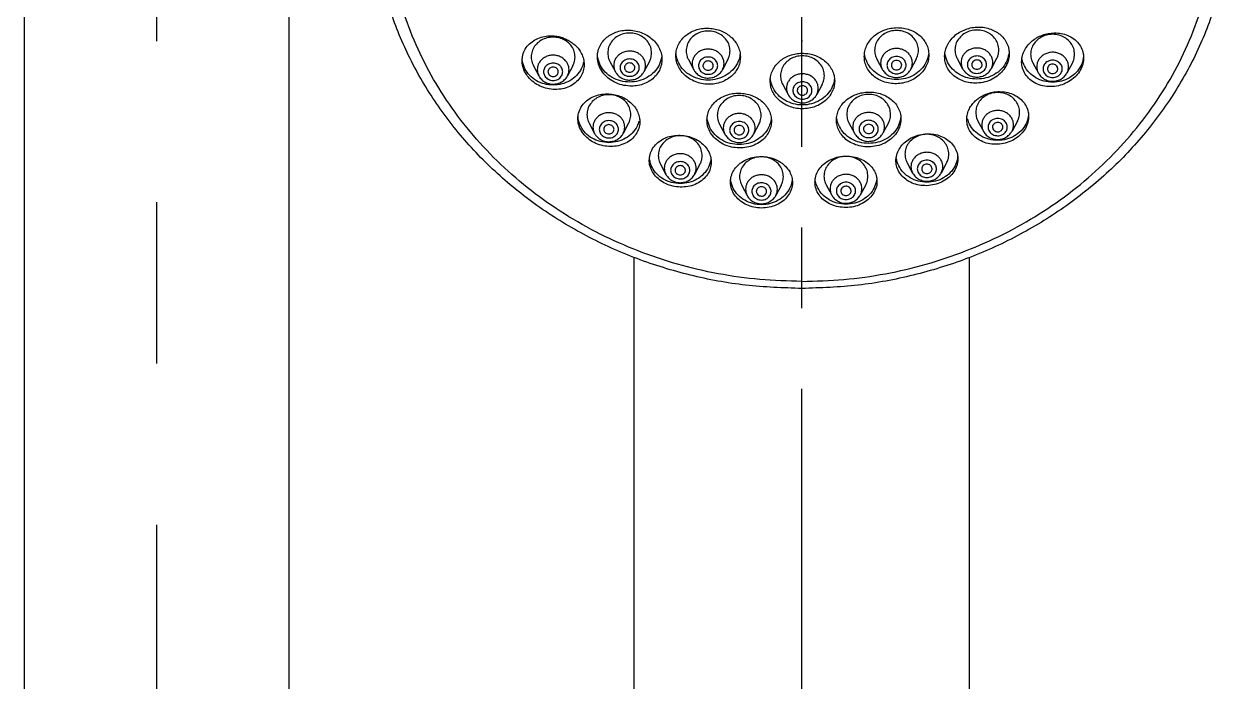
# Model space of a CAD drawing. Header units: millimetres. Extents: x 0 to 420, y 0 to 594.
# Drawn here: x 153.28 to 172, y 244.97 to 255.16 of the extents above; entities that cross this region are included whole.
import ezdxf

# ---------------------------------------------------------------- set-up
doc = ezdxf.new("R2010")
doc.units = ezdxf.units.MM
doc.header["$MEASUREMENT"] = 0
doc.linetypes.add('CENTER', pattern=[2, 1.25, -0.25, 0.25, -0.25])
for name, color, linetype in [('CL', 1, 'CENTER'), ('D', 2, 'Continuous'), ('DWG', 7, 'Continuous')]:
    doc.layers.add(name, color=color, linetype=linetype)

msp = doc.modelspace()

# ---------------------------------------------------------------- linework, layer by layer
at = {"layer": 'CL', "ltscale": 10}
msp.add_line((155.333, 347.403), (155.333, 102.2), dxfattribs=at)
at = {"layer": 'CL', "ltscale": 5}
msp.add_line((165.333, 213.263), (165.333, 267.181), dxfattribs=at)
at = {"layer": 'D'}
for p, q in [((161.173, 254.52), (161.257, 254.362)), ((161.785, 254.52), (161.701, 254.362)), ((162.359, 254.584), (162.443, 254.426)), ((162.585, 254.49), (162.585, 254.482)), ((162.744, 254.482), (162.745, 254.49)), ((162.971, 254.584), (162.886, 254.426)), ((163.575, 254.615), (163.659, 254.457)), ((163.8, 254.521), (163.801, 254.513)), ((163.96, 254.513), (163.96, 254.521)), ((164.186, 254.615), (164.102, 254.457)), ((166.494, 254.623), (166.578, 254.466)), ((166.72, 254.529), (166.72, 254.521)), ((166.879, 254.521), (166.88, 254.529)), ((167.106, 254.623), (167.021, 254.466)), ((167.74, 254.63), (167.824, 254.473)), ((167.965, 254.537), (167.966, 254.528)), ((168.125, 254.528), (168.125, 254.537)), ((168.351, 254.63), (168.267, 254.473)), ((168.913, 254.564), (168.997, 254.407)), ((169.524, 254.564), (169.44, 254.407)), ((161.399, 254.426), (161.4, 254.418)), ((161.558, 254.418), (161.559, 254.426)), ((169.138, 254.471), (169.139, 254.462)), ((169.298, 254.462), (169.298, 254.471)), ((165.036, 254.23), (165.12, 254.073)), ((165.262, 254.137), (165.262, 254.128)), ((165.421, 254.128), (165.422, 254.137)), ((165.647, 254.23), (165.563, 254.073)), ((162.037, 253.628), (162.121, 253.47)), ((162.649, 253.628), (162.564, 253.47)), ((164.057, 253.615), (164.141, 253.458)), ((164.668, 253.615), (164.584, 253.458)), ((166.063, 253.633), (166.147, 253.475)), ((166.674, 253.633), (166.59, 253.475)), ((168.061, 253.662), (168.146, 253.505)), ((168.287, 253.569), (168.288, 253.56)), ((168.447, 253.56), (168.447, 253.569)), ((168.673, 253.662), (168.589, 253.505)), ((162.263, 253.534), (162.263, 253.526)), ((162.422, 253.526), (162.423, 253.534)), ((164.283, 253.522), (164.283, 253.513)), ((164.442, 253.513), (164.443, 253.522)), ((166.288, 253.539), (166.289, 253.531)), ((166.448, 253.531), (166.448, 253.539)), ((163.143, 252.993), (163.227, 252.835)), ((163.754, 252.993), (163.67, 252.835)), ((166.965, 253.015), (167.049, 252.857)), ((167.576, 253.015), (167.492, 252.857)), ((163.369, 252.899), (163.369, 252.891)), ((163.528, 252.891), (163.529, 252.899)), ((167.19, 252.921), (167.191, 252.913)), ((167.35, 252.913), (167.35, 252.921)), ((164.401, 252.665), (164.486, 252.508)), ((165.013, 252.665), (164.929, 252.508)), ((165.711, 252.673), (165.795, 252.516)), ((166.322, 252.673), (166.238, 252.516)), ((164.627, 252.572), (164.628, 252.563)), ((164.787, 252.563), (164.787, 252.572)), ((165.936, 252.579), (165.937, 252.571)), ((166.096, 252.571), (166.096, 252.579))]:
    msp.add_line(p, q, dxfattribs=at)
for points in [[(162.165, 254.66), (162.171, 254.727), (162.201, 254.819), (162.249, 254.897), (162.312, 254.961), (162.387, 255.011), (162.473, 255.047), (162.567, 255.068), (162.665, 255.072)], [(162.665, 255.072), (162.767, 255.058), (162.865, 255.027), (162.955, 254.979), (163.032, 254.916), (163.094, 254.841), (163.138, 254.758), (163.161, 254.67), (163.165, 254.616)], [(163.38, 254.679), (163.391, 254.767), (163.422, 254.851), (163.472, 254.927), (163.538, 254.992), (163.618, 255.043), (163.707, 255.079), (163.802, 255.098), (163.897, 255.101), (163.991, 255.088), (164.081, 255.06), (164.165, 255.017), (164.235, 254.965), (164.294, 254.901), (164.341, 254.825), (164.371, 254.74), (164.38, 254.655)], [(164.22, 254.749), (164.207, 254.836), (164.166, 254.916), (164.103, 254.982), (164.022, 255.03), (163.929, 255.054), (163.832, 255.054), (163.739, 255.03), (163.658, 254.982), (163.594, 254.916), (163.554, 254.836), (163.54, 254.749)], [(166.3, 254.663), (166.309, 254.745), (166.336, 254.827), (166.381, 254.903), (166.439, 254.968), (166.51, 255.022), (166.595, 255.067), (166.687, 255.096), (166.783, 255.109), (166.881, 255.106), (166.978, 255.086), (167.068, 255.049), (167.147, 254.997), (167.211, 254.932), (167.26, 254.857), (167.29, 254.774), (167.3, 254.687)], [(167.14, 254.758), (167.126, 254.844), (167.086, 254.924), (167.023, 254.991), (166.941, 255.038), (166.848, 255.063), (166.751, 255.063), (166.659, 255.038), (166.577, 254.991), (166.514, 254.924), (166.474, 254.844), (166.46, 254.758)], [(167.545, 254.662), (167.549, 254.716), (167.573, 254.805), (167.616, 254.888), (167.678, 254.963), (167.756, 255.026), (167.846, 255.073), (167.943, 255.105), (168.045, 255.119)], [(168.385, 254.765), (168.372, 254.852), (168.332, 254.931), (168.268, 254.998), (168.187, 255.045), (168.094, 255.07), (167.997, 255.07), (167.904, 255.045), (167.823, 254.998), (167.759, 254.931), (167.719, 254.852), (167.705, 254.765)], [(168.045, 255.119), (168.143, 255.115), (168.237, 255.094), (168.324, 255.057), (168.399, 255.007), (168.462, 254.943), (168.51, 254.866), (168.539, 254.773), (168.545, 254.707)], [(160.999, 254.598), (161.004, 254.659), (161.036, 254.756), (161.094, 254.84), (161.174, 254.907), (161.269, 254.954), (161.373, 254.979), (161.479, 254.983)], [(161.678, 254.904), (161.62, 254.935), (161.527, 254.959), (161.431, 254.959), (161.338, 254.935), (161.256, 254.887), (161.193, 254.821), (161.153, 254.741), (161.139, 254.654)], [(161.479, 254.983), (161.549, 254.974), (161.618, 254.956), (161.683, 254.93), (161.744, 254.897), (161.8, 254.855), (161.852, 254.805), (161.898, 254.743), (161.935, 254.667), (161.956, 254.58), (161.959, 254.537)], [(161.819, 254.654), (161.805, 254.741), (161.765, 254.821), (161.702, 254.887), (161.678, 254.904)], [(163.005, 254.718), (162.991, 254.805), (162.951, 254.885), (162.887, 254.951), (162.806, 254.999), (162.713, 255.023), (162.616, 255.023), (162.524, 254.999), (162.442, 254.951), (162.379, 254.885), (162.339, 254.805), (162.325, 254.718)], [(165.342, 254.901), (165.337, 254.901), (165.333, 254.901)], [(168.738, 254.582), (168.745, 254.652), (168.776, 254.745), (168.825, 254.825), (168.885, 254.889), (168.956, 254.943), (169.038, 254.985), (169.127, 255.014), (169.218, 255.027)], [(169.019, 254.948), (168.996, 254.932), (168.932, 254.865), (168.892, 254.786), (168.878, 254.699)], [(169.558, 254.699), (169.545, 254.786), (169.504, 254.865), (169.441, 254.932), (169.36, 254.979), (169.267, 255.004), (169.17, 255.004), (169.077, 254.979), (169.019, 254.948)], [(169.218, 255.027), (169.324, 255.024), (169.428, 254.999), (169.523, 254.953), (169.603, 254.885), (169.661, 254.801), (169.693, 254.704), (169.698, 254.643)], [(161.725, 254.46), (161.72, 254.504), (161.704, 254.552), (161.673, 254.598), (161.628, 254.637), (161.573, 254.666), (161.512, 254.681), (161.449, 254.681), (161.387, 254.667), (161.332, 254.639), (161.287, 254.599), (161.255, 254.553), (161.238, 254.505), (161.233, 254.46)], [(162.325, 254.718), (162.339, 254.631), (162.359, 254.584)], [(162.911, 254.524), (162.906, 254.568), (162.889, 254.616), (162.858, 254.662), (162.814, 254.701), (162.759, 254.73), (162.698, 254.745), (162.634, 254.745), (162.573, 254.731), (162.518, 254.703), (162.473, 254.664), (162.441, 254.617), (162.424, 254.569), (162.418, 254.524)], [(162.971, 254.584), (162.991, 254.631), (163.005, 254.718)], [(164.38, 254.655), (164.37, 254.566), (164.339, 254.483), (164.289, 254.407), (164.221, 254.34), (164.135, 254.287), (164.038, 254.251), (163.933, 254.234), (163.829, 254.236), (163.73, 254.256), (163.636, 254.294), (163.551, 254.348), (163.48, 254.416), (163.426, 254.497), (163.392, 254.587), (163.38, 254.679)], [(163.39, 254.663), (163.383, 254.706)], [(163.54, 254.749), (163.554, 254.662), (163.575, 254.615)], [(164.127, 254.555), (164.122, 254.599), (164.105, 254.647), (164.074, 254.693), (164.03, 254.732), (163.975, 254.761), (163.913, 254.776), (163.85, 254.776), (163.789, 254.762), (163.733, 254.734), (163.688, 254.694), (163.657, 254.648), (163.639, 254.6), (163.634, 254.555)], [(164.186, 254.615), (164.207, 254.662), (164.22, 254.749)], [(164.378, 254.701), (164.371, 254.663)], [(164.842, 254.283), (164.851, 254.368), (164.881, 254.45), (164.929, 254.526), (164.991, 254.591), (165.065, 254.642), (165.148, 254.68), (165.24, 254.705), (165.333, 254.714)], [(165.333, 254.714), (165.428, 254.707), (165.523, 254.685), (165.609, 254.647), (165.686, 254.595), (165.751, 254.53), (165.8, 254.454), (165.831, 254.37), (165.842, 254.283)], [(167.3, 254.687), (167.289, 254.595), (167.255, 254.506), (167.2, 254.424), (167.129, 254.356), (167.044, 254.302), (166.949, 254.264), (166.85, 254.244), (166.747, 254.242), (166.642, 254.259), (166.544, 254.296), (166.459, 254.349), (166.391, 254.416), (166.341, 254.492), (166.31, 254.575), (166.3, 254.663)], [(166.309, 254.671), (166.303, 254.71)], [(166.46, 254.758), (166.474, 254.671), (166.494, 254.623)], [(167.046, 254.563), (167.041, 254.607), (167.024, 254.655), (166.994, 254.701), (166.949, 254.741), (166.894, 254.769), (166.833, 254.785), (166.77, 254.785), (166.708, 254.77), (166.653, 254.742), (166.608, 254.703), (166.576, 254.657), (166.559, 254.608), (166.554, 254.563)], [(167.106, 254.623), (167.126, 254.671), (167.14, 254.758)], [(167.298, 254.714), (167.291, 254.671)], [(168.045, 254.312), (167.905, 254.33), (167.775, 254.384), (167.668, 254.468), (167.591, 254.576), (167.551, 254.7)], [(167.705, 254.765), (167.719, 254.678), (167.74, 254.63)], [(168.292, 254.57), (168.287, 254.615), (168.27, 254.662), (168.239, 254.708), (168.195, 254.748), (168.14, 254.777), (168.078, 254.792), (168.015, 254.792), (167.954, 254.777), (167.898, 254.749), (167.853, 254.71), (167.822, 254.664), (167.804, 254.616), (167.799, 254.57)], [(168.545, 254.707), (168.544, 254.669), (168.518, 254.563), (168.462, 254.462), (168.382, 254.378), (168.282, 254.312), (168.167, 254.268), (168.045, 254.25)], [(168.54, 254.7), (168.5, 254.576), (168.423, 254.468), (168.316, 254.384), (168.186, 254.33), (168.045, 254.312)], [(168.351, 254.63), (168.372, 254.678), (168.385, 254.765)], [(168.545, 254.736), (168.54, 254.7)], [(168.878, 254.699), (168.892, 254.612), (168.913, 254.564)], [(169.465, 254.504), (169.46, 254.549), (169.443, 254.596), (169.412, 254.642), (169.368, 254.682), (169.313, 254.711), (169.251, 254.726), (169.188, 254.726), (169.127, 254.711), (169.071, 254.683), (169.026, 254.644), (168.995, 254.598), (168.977, 254.55), (168.972, 254.504)], [(169.524, 254.564), (169.545, 254.612), (169.558, 254.699)], [(161.479, 254.152), (161.362, 254.172), (161.252, 254.216), (161.156, 254.281), (161.079, 254.363), (161.027, 254.456), (161.001, 254.557), (160.999, 254.598)], [(161.479, 254.219), (161.344, 254.237), (161.22, 254.288), (161.116, 254.369), (161.042, 254.474), (161.004, 254.592), (161, 254.627)], [(161.139, 254.654), (161.153, 254.567), (161.173, 254.52)], [(161.627, 254.426), (161.624, 254.453), (161.614, 254.481), (161.596, 254.509), (161.569, 254.533), (161.536, 254.55), (161.499, 254.559), (161.461, 254.559), (161.424, 254.551), (161.39, 254.534), (161.363, 254.51), (161.344, 254.482), (161.334, 254.453), (161.331, 254.426)], [(161.559, 254.426), (161.553, 254.454), (161.536, 254.477), (161.51, 254.493), (161.479, 254.499), (161.448, 254.493), (161.422, 254.477), (161.405, 254.454), (161.399, 254.426)], [(161.946, 254.552), (161.916, 254.474), (161.842, 254.369), (161.739, 254.288), (161.614, 254.237), (161.479, 254.219)], [(161.959, 254.537), (161.956, 254.488), (161.93, 254.396), (161.878, 254.312), (161.802, 254.24), (161.706, 254.187), (161.596, 254.157), (161.479, 254.152)], [(161.785, 254.52), (161.805, 254.567), (161.819, 254.654)], [(161.954, 254.594), (161.954, 254.592), (161.946, 254.552)], [(162.665, 254.204), (162.544, 254.222), (162.428, 254.266), (162.328, 254.332), (162.248, 254.416), (162.192, 254.516), (162.167, 254.623), (162.165, 254.66)], [(162.665, 254.265), (162.524, 254.284), (162.394, 254.337), (162.287, 254.422), (162.21, 254.53), (162.17, 254.654)], [(162.418, 254.524), (162.423, 254.48), (162.44, 254.432), (162.443, 254.427)], [(162.813, 254.49), (162.81, 254.517), (162.8, 254.545), (162.781, 254.573), (162.755, 254.597), (162.722, 254.614), (162.685, 254.623), (162.646, 254.623), (162.609, 254.615), (162.576, 254.598), (162.549, 254.574), (162.53, 254.546), (162.52, 254.517), (162.516, 254.49)], [(162.516, 254.49), (162.519, 254.464), (162.53, 254.435), (162.548, 254.407), (162.575, 254.383), (162.608, 254.366), (162.645, 254.357), (162.683, 254.357), (162.72, 254.365), (162.754, 254.382), (162.781, 254.406), (162.8, 254.434), (162.81, 254.463), (162.813, 254.49)], [(162.745, 254.49), (162.739, 254.518), (162.721, 254.541), (162.695, 254.557), (162.665, 254.563), (162.634, 254.557), (162.608, 254.541), (162.591, 254.518), (162.585, 254.49)], [(163.16, 254.654), (163.12, 254.53), (163.043, 254.422), (162.935, 254.337), (162.806, 254.284), (162.665, 254.265)], [(163.165, 254.616), (163.163, 254.58), (163.143, 254.49), (163.102, 254.408), (163.04, 254.335), (162.963, 254.276), (162.871, 254.234), (162.77, 254.209), (162.665, 254.204)], [(162.886, 254.427), (162.889, 254.431), (162.906, 254.479), (162.911, 254.524)], [(164.36, 254.622), (164.301, 254.504), (164.208, 254.407), (164.088, 254.337), (163.952, 254.301), (163.809, 254.301), (163.673, 254.337), (163.553, 254.407), (163.46, 254.504), (163.401, 254.622), (163.39, 254.663)], [(163.634, 254.555), (163.639, 254.511), (163.656, 254.463), (163.659, 254.458)], [(164.029, 254.521), (164.026, 254.548), (164.016, 254.576), (163.997, 254.604), (163.97, 254.628), (163.937, 254.645), (163.9, 254.654), (163.862, 254.654), (163.825, 254.646), (163.792, 254.629), (163.765, 254.605), (163.746, 254.577), (163.735, 254.548), (163.732, 254.521)], [(163.732, 254.521), (163.735, 254.495), (163.745, 254.466), (163.764, 254.438), (163.79, 254.414), (163.824, 254.397), (163.861, 254.388), (163.899, 254.388), (163.936, 254.396), (163.969, 254.413), (163.996, 254.437), (164.015, 254.465), (164.026, 254.494), (164.029, 254.521)], [(163.96, 254.521), (163.954, 254.549), (163.937, 254.572), (163.911, 254.588), (163.88, 254.594), (163.85, 254.588), (163.824, 254.572), (163.807, 254.549), (163.8, 254.521)], [(163.801, 254.513), (163.807, 254.493), (163.824, 254.47), (163.85, 254.454), (163.88, 254.449), (163.911, 254.454), (163.937, 254.47), (163.954, 254.493), (163.96, 254.513)], [(164.102, 254.458), (164.104, 254.462), (164.122, 254.51), (164.127, 254.555)], [(164.371, 254.663), (164.36, 254.622)], [(165.682, 254.365), (165.668, 254.452), (165.628, 254.532), (165.564, 254.598), (165.483, 254.645), (165.39, 254.67), (165.293, 254.67), (165.2, 254.645), (165.119, 254.598), (165.055, 254.532), (165.015, 254.452), (165.002, 254.365)], [(166.32, 254.63), (166.309, 254.671)], [(167.291, 254.671), (167.28, 254.63), (167.221, 254.513), (167.127, 254.415), (167.008, 254.345), (166.871, 254.309), (166.729, 254.309), (166.592, 254.345), (166.472, 254.415), (166.379, 254.513), (166.32, 254.63)], [(166.554, 254.563), (166.558, 254.519), (166.575, 254.471), (166.578, 254.466)], [(166.948, 254.529), (166.945, 254.556), (166.935, 254.585), (166.917, 254.612), (166.89, 254.636), (166.857, 254.654), (166.82, 254.663), (166.782, 254.663), (166.744, 254.654), (166.711, 254.637), (166.684, 254.613), (166.665, 254.586), (166.655, 254.557), (166.652, 254.529)], [(166.652, 254.529), (166.654, 254.503), (166.665, 254.474), (166.683, 254.446), (166.71, 254.423), (166.743, 254.405), (166.78, 254.396), (166.818, 254.396), (166.855, 254.405), (166.889, 254.422), (166.916, 254.445), (166.935, 254.473), (166.945, 254.502), (166.948, 254.529)], [(166.88, 254.529), (166.874, 254.557), (166.856, 254.581), (166.83, 254.596), (166.8, 254.602), (166.769, 254.596), (166.743, 254.581), (166.726, 254.557), (166.72, 254.529)], [(166.72, 254.521), (166.726, 254.502), (166.743, 254.478), (166.769, 254.462), (166.8, 254.457), (166.83, 254.462), (166.856, 254.478), (166.874, 254.502), (166.879, 254.521)], [(167.022, 254.466), (167.024, 254.47), (167.041, 254.518), (167.046, 254.563)], [(168.045, 254.25), (167.94, 254.255), (167.839, 254.28), (167.748, 254.322), (167.67, 254.381), (167.609, 254.453), (167.567, 254.536), (167.547, 254.626), (167.545, 254.662)], [(167.799, 254.57), (167.804, 254.526), (167.821, 254.479), (167.824, 254.473)], [(168.194, 254.537), (168.191, 254.563), (168.181, 254.592), (168.162, 254.62), (168.135, 254.643), (168.102, 254.661), (168.065, 254.67), (168.027, 254.67), (167.99, 254.661), (167.957, 254.644), (167.93, 254.621), (167.911, 254.593), (167.9, 254.564), (167.897, 254.537)], [(167.897, 254.537), (167.9, 254.51), (167.91, 254.481), (167.929, 254.454), (167.956, 254.43), (167.989, 254.412), (168.026, 254.403), (168.064, 254.403), (168.101, 254.412), (168.134, 254.429), (168.161, 254.453), (168.18, 254.48), (168.191, 254.509), (168.194, 254.537)], [(168.125, 254.537), (168.119, 254.564), (168.102, 254.588), (168.076, 254.604), (168.045, 254.609), (168.015, 254.604), (167.989, 254.588), (167.972, 254.564), (167.965, 254.537)], [(167.966, 254.528), (167.972, 254.509), (167.989, 254.485), (168.015, 254.47), (168.045, 254.464), (168.076, 254.47), (168.102, 254.485), (168.119, 254.509), (168.125, 254.528)], [(168.267, 254.473), (168.269, 254.477), (168.287, 254.525), (168.292, 254.57)], [(169.218, 254.196), (169.097, 254.202), (168.983, 254.235), (168.885, 254.291), (168.81, 254.368), (168.761, 254.457), (168.739, 254.555), (168.738, 254.582)], [(168.752, 254.596), (168.743, 254.638)], [(169.218, 254.264), (169.083, 254.281), (168.959, 254.333), (168.856, 254.414), (168.782, 254.518), (168.752, 254.596)], [(168.972, 254.504), (168.977, 254.46), (168.994, 254.412), (168.997, 254.407)], [(169.367, 254.471), (169.364, 254.497), (169.354, 254.526), (169.335, 254.554), (169.308, 254.577), (169.275, 254.595), (169.238, 254.604), (169.2, 254.604), (169.163, 254.595), (169.13, 254.578), (169.103, 254.555), (169.084, 254.527), (169.073, 254.498), (169.07, 254.471)], [(169.298, 254.471), (169.292, 254.498), (169.275, 254.522), (169.249, 254.538), (169.218, 254.543), (169.188, 254.538), (169.162, 254.522), (169.145, 254.498), (169.138, 254.471)], [(169.697, 254.672), (169.694, 254.637), (169.655, 254.518), (169.581, 254.414), (169.478, 254.333), (169.354, 254.281), (169.218, 254.264)], [(169.698, 254.643), (169.696, 254.601), (169.67, 254.501), (169.618, 254.407), (169.541, 254.325), (169.446, 254.261), (169.336, 254.217), (169.218, 254.196)], [(169.44, 254.407), (169.442, 254.411), (169.46, 254.459), (169.465, 254.504)], [(161.233, 254.46), (161.238, 254.416), (161.255, 254.368), (161.257, 254.362)], [(161.257, 254.362), (161.27, 254.342), (161.316, 254.291), (161.377, 254.255), (161.446, 254.236), (161.517, 254.237), (161.585, 254.256), (161.644, 254.293), (161.689, 254.343), (161.701, 254.362)], [(161.331, 254.426), (161.334, 254.399), (161.344, 254.371), (161.362, 254.343), (161.389, 254.319), (161.422, 254.302), (161.459, 254.293), (161.497, 254.293), (161.534, 254.301), (161.568, 254.318), (161.595, 254.342), (161.614, 254.37), (161.624, 254.399), (161.627, 254.426)], [(161.4, 254.418), (161.405, 254.398), (161.422, 254.375), (161.448, 254.359), (161.479, 254.353), (161.51, 254.359), (161.536, 254.375), (161.553, 254.398), (161.558, 254.418)], [(161.701, 254.362), (161.703, 254.367), (161.72, 254.415), (161.725, 254.46)], [(162.443, 254.426), (162.456, 254.406), (162.502, 254.355), (162.562, 254.319), (162.631, 254.3), (162.703, 254.301), (162.771, 254.32), (162.83, 254.357), (162.875, 254.407), (162.886, 254.426)], [(162.585, 254.482), (162.591, 254.462), (162.608, 254.439), (162.634, 254.423), (162.665, 254.418), (162.695, 254.423), (162.721, 254.439), (162.739, 254.462), (162.744, 254.482)], [(163.659, 254.457), (163.671, 254.437), (163.718, 254.386), (163.778, 254.35), (163.847, 254.331), (163.919, 254.332), (163.986, 254.351), (164.045, 254.388), (164.091, 254.438), (164.102, 254.457)], [(165.839, 254.321), (165.821, 254.237), (165.762, 254.12), (165.669, 254.023), (165.549, 253.953), (165.413, 253.916), (165.27, 253.916), (165.134, 253.953), (165.014, 254.023), (164.921, 254.12), (164.862, 254.237), (164.844, 254.321)], [(165.002, 254.365), (165.015, 254.278), (165.036, 254.23)], [(165.588, 254.171), (165.583, 254.215), (165.566, 254.262), (165.535, 254.309), (165.491, 254.348), (165.436, 254.377), (165.375, 254.392), (165.311, 254.392), (165.25, 254.378), (165.194, 254.35), (165.149, 254.31), (165.118, 254.264), (165.1, 254.216), (165.095, 254.171)], [(165.333, 254.39), (165.337, 254.39), (165.342, 254.39)], [(165.647, 254.23), (165.668, 254.278), (165.682, 254.365)], [(166.578, 254.466), (166.591, 254.445), (166.637, 254.395), (166.697, 254.358), (166.766, 254.339), (166.838, 254.34), (166.906, 254.36), (166.965, 254.396), (167.01, 254.447), (167.021, 254.466)], [(167.824, 254.473), (167.836, 254.453), (167.883, 254.402), (167.943, 254.365), (168.012, 254.346), (168.084, 254.347), (168.152, 254.367), (168.21, 254.403), (168.256, 254.454), (168.267, 254.473)], [(168.997, 254.407), (169.009, 254.387), (169.056, 254.336), (169.116, 254.299), (169.185, 254.28), (169.256, 254.281), (169.324, 254.301), (169.383, 254.337), (169.428, 254.388), (169.44, 254.407)], [(169.07, 254.471), (169.073, 254.444), (169.083, 254.415), (169.102, 254.388), (169.128, 254.364), (169.162, 254.346), (169.199, 254.337), (169.237, 254.337), (169.274, 254.346), (169.307, 254.363), (169.334, 254.387), (169.353, 254.414), (169.364, 254.443), (169.367, 254.471)], [(169.139, 254.462), (169.145, 254.443), (169.162, 254.419), (169.188, 254.404), (169.218, 254.398), (169.249, 254.404), (169.275, 254.419), (169.292, 254.443), (169.298, 254.462)], [(165.333, 253.852), (165.227, 253.863), (165.131, 253.892), (165.049, 253.933), (164.979, 253.986), (164.921, 254.049), (164.877, 254.122), (164.85, 254.202), (164.842, 254.283)], [(165.095, 254.171), (165.1, 254.126), (165.117, 254.079), (165.12, 254.073)], [(165.49, 254.137), (165.487, 254.163), (165.477, 254.192), (165.458, 254.22), (165.432, 254.244), (165.398, 254.261), (165.361, 254.27), (165.323, 254.27), (165.286, 254.261), (165.253, 254.244), (165.226, 254.221), (165.207, 254.193), (165.196, 254.164), (165.193, 254.137)], [(165.193, 254.137), (165.196, 254.11), (165.206, 254.082), (165.225, 254.054), (165.252, 254.03), (165.285, 254.013), (165.322, 254.004), (165.36, 254.003), (165.397, 254.012), (165.43, 254.029), (165.457, 254.053), (165.476, 254.081), (165.487, 254.11), (165.49, 254.137)], [(165.422, 254.137), (165.415, 254.165), (165.398, 254.188), (165.372, 254.204), (165.342, 254.209), (165.311, 254.204), (165.285, 254.188), (165.268, 254.165), (165.262, 254.137)], [(165.262, 254.128), (165.268, 254.109), (165.285, 254.086), (165.311, 254.07), (165.342, 254.064), (165.372, 254.07), (165.398, 254.086), (165.415, 254.109), (165.421, 254.128)], [(165.842, 254.283), (165.832, 254.2), (165.804, 254.12), (165.759, 254.045), (165.698, 253.981), (165.626, 253.928), (165.54, 253.887), (165.442, 253.861), (165.333, 253.852)], [(165.563, 254.073), (165.565, 254.077), (165.583, 254.125), (165.588, 254.171)], [(167.887, 253.687), (167.893, 253.749), (167.919, 253.834), (167.96, 253.905), (168.008, 253.962), (168.06, 254.008), (168.115, 254.045), (168.174, 254.074), (168.236, 254.096), (168.301, 254.111), (168.367, 254.118)], [(168.367, 254.118), (168.474, 254.113), (168.577, 254.088), (168.67, 254.042), (168.749, 253.976), (168.808, 253.894), (168.841, 253.798), (168.847, 253.734)], [(161.863, 253.699), (161.869, 253.762), (161.902, 253.858), (161.961, 253.941), (162.04, 254.007), (162.133, 254.052), (162.236, 254.078), (162.343, 254.083)], [(162.326, 254.07), (162.294, 254.067), (162.201, 254.043), (162.12, 253.995), (162.057, 253.929), (162.016, 253.849), (162.003, 253.762)], [(162.359, 254.07), (162.326, 254.07)], [(162.343, 254.083), (162.438, 254.07), (162.532, 254.041), (162.619, 253.995), (162.694, 253.936), (162.753, 253.867), (162.794, 253.791), (162.818, 253.709), (162.823, 253.653)], [(162.54, 254.013), (162.484, 254.043), (162.391, 254.067), (162.359, 254.07)], [(162.683, 253.762), (162.669, 253.849), (162.629, 253.929), (162.565, 253.995), (162.54, 254.013)], [(163.863, 253.678), (163.866, 253.725), (163.889, 253.813), (163.933, 253.894), (163.996, 253.965), (164.074, 254.021), (164.163, 254.063), (164.26, 254.087), (164.363, 254.095)], [(164.703, 253.75), (164.689, 253.837), (164.649, 253.917), (164.585, 253.983), (164.504, 254.03), (164.411, 254.055), (164.314, 254.055), (164.221, 254.03), (164.14, 253.983), (164.077, 253.917), (164.036, 253.837), (164.023, 253.75)], [(164.363, 254.095), (164.462, 254.085), (164.558, 254.058), (164.646, 254.015), (164.721, 253.96), (164.782, 253.894), (164.827, 253.821), (164.854, 253.741), (164.863, 253.662)], [(165.12, 254.073), (165.132, 254.053), (165.179, 254.002), (165.239, 253.965), (165.308, 253.947), (165.38, 253.947), (165.448, 253.967), (165.506, 254.004), (165.552, 254.054), (165.563, 254.073)], [(165.868, 253.678), (165.878, 253.76), (165.906, 253.84), (165.951, 253.914), (166.013, 253.98), (166.089, 254.035), (166.176, 254.076), (166.27, 254.102), (166.368, 254.112)], [(166.708, 253.767), (166.695, 253.854), (166.654, 253.934), (166.591, 254), (166.51, 254.048), (166.417, 254.072), (166.32, 254.072), (166.227, 254.048), (166.146, 254), (166.082, 253.934), (166.042, 253.854), (166.028, 253.767)], [(166.368, 254.112), (166.471, 254.105), (166.568, 254.08), (166.656, 254.039), (166.734, 253.983), (166.797, 253.913), (166.842, 253.832), (166.865, 253.744), (166.868, 253.695)], [(168.17, 254.048), (168.145, 254.03), (168.081, 253.964), (168.041, 253.884), (168.027, 253.797)], [(168.351, 254.105), (168.319, 254.102), (168.226, 254.077), (168.17, 254.048)], [(168.384, 254.105), (168.351, 254.105)], [(168.707, 253.797), (168.694, 253.884), (168.653, 253.964), (168.59, 254.03), (168.509, 254.077), (168.416, 254.102), (168.384, 254.105)], [(162.003, 253.762), (162.016, 253.676), (162.037, 253.628)], [(162.589, 253.568), (162.584, 253.612), (162.567, 253.66), (162.536, 253.706), (162.492, 253.746), (162.437, 253.774), (162.376, 253.789), (162.312, 253.79), (162.251, 253.775), (162.195, 253.747), (162.151, 253.708), (162.119, 253.661), (162.102, 253.613), (162.096, 253.568)], [(162.649, 253.628), (162.669, 253.676), (162.683, 253.762)], [(164.023, 253.75), (164.036, 253.663), (164.057, 253.615)], [(164.609, 253.556), (164.604, 253.6), (164.587, 253.647), (164.556, 253.694), (164.512, 253.733), (164.457, 253.762), (164.396, 253.777), (164.332, 253.777), (164.271, 253.763), (164.215, 253.735), (164.17, 253.695), (164.139, 253.649), (164.121, 253.601), (164.116, 253.556)], [(164.668, 253.615), (164.689, 253.663), (164.703, 253.75)], [(166.028, 253.767), (166.042, 253.681), (166.063, 253.633)], [(166.615, 253.573), (166.61, 253.617), (166.593, 253.665), (166.562, 253.711), (166.518, 253.75), (166.463, 253.779), (166.401, 253.794), (166.338, 253.794), (166.276, 253.78), (166.221, 253.752), (166.176, 253.713), (166.145, 253.666), (166.127, 253.618), (166.122, 253.573)], [(166.674, 253.633), (166.695, 253.681), (166.708, 253.767)], [(168.027, 253.797), (168.041, 253.71), (168.062, 253.662)], [(168.614, 253.603), (168.609, 253.647), (168.592, 253.694), (168.561, 253.741), (168.517, 253.78), (168.462, 253.809), (168.4, 253.824), (168.337, 253.824), (168.275, 253.81), (168.22, 253.782), (168.175, 253.742), (168.144, 253.696), (168.126, 253.648), (168.121, 253.603)], [(168.846, 253.767), (168.842, 253.735), (168.804, 253.616), (168.73, 253.512), (168.627, 253.431), (168.503, 253.38), (168.367, 253.362)], [(168.673, 253.662), (168.694, 253.71), (168.707, 253.797)], [(162.343, 253.268), (162.225, 253.286), (162.115, 253.328), (162.02, 253.39), (161.943, 253.47), (161.89, 253.562), (161.865, 253.661), (161.863, 253.699)], [(162.343, 253.327), (162.207, 253.345), (162.083, 253.396), (161.98, 253.477), (161.906, 253.582), (161.868, 253.7), (161.864, 253.732)], [(162.096, 253.568), (162.101, 253.524), (162.118, 253.476), (162.121, 253.471)], [(162.491, 253.534), (162.488, 253.561), (162.478, 253.589), (162.459, 253.617), (162.433, 253.641), (162.4, 253.658), (162.363, 253.667), (162.324, 253.668), (162.287, 253.659), (162.254, 253.642), (162.227, 253.618), (162.208, 253.59), (162.197, 253.561), (162.194, 253.534)], [(162.423, 253.534), (162.417, 253.562), (162.399, 253.585), (162.373, 253.601), (162.343, 253.607), (162.312, 253.601), (162.286, 253.585), (162.269, 253.562), (162.263, 253.534)], [(162.809, 253.66), (162.779, 253.582), (162.705, 253.477), (162.602, 253.396), (162.478, 253.345), (162.343, 253.327)], [(162.823, 253.653), (162.821, 253.62), (162.799, 253.525), (162.748, 253.437), (162.671, 253.362), (162.573, 253.307), (162.461, 253.275), (162.343, 253.268)], [(162.564, 253.471), (162.566, 253.475), (162.584, 253.523), (162.589, 253.568)], [(164.363, 253.245), (164.242, 253.259), (164.115, 253.304), (164.01, 253.374), (163.933, 253.459), (163.886, 253.548), (163.865, 253.637), (163.863, 253.678)], [(164.363, 253.297), (164.222, 253.315), (164.092, 253.369), (163.985, 253.453), (163.908, 253.562), (163.868, 253.686)], [(164.116, 253.556), (164.121, 253.511), (164.138, 253.464), (164.141, 253.458)], [(164.511, 253.522), (164.508, 253.548), (164.498, 253.577), (164.479, 253.605), (164.453, 253.629), (164.419, 253.646), (164.382, 253.655), (164.344, 253.655), (164.307, 253.646), (164.274, 253.63), (164.247, 253.606), (164.228, 253.578), (164.217, 253.549), (164.214, 253.522)], [(164.443, 253.522), (164.436, 253.55), (164.419, 253.573), (164.393, 253.589), (164.363, 253.594), (164.332, 253.589), (164.306, 253.573), (164.289, 253.55), (164.283, 253.522)], [(164.863, 253.662), (164.863, 253.659), (164.852, 253.576), (164.822, 253.494), (164.769, 253.416), (164.694, 253.346), (164.596, 253.29), (164.481, 253.255), (164.363, 253.245)], [(164.848, 253.643), (164.817, 253.562), (164.74, 253.453), (164.633, 253.369), (164.503, 253.315), (164.363, 253.297)], [(164.584, 253.458), (164.586, 253.462), (164.604, 253.51), (164.609, 253.556)], [(164.857, 253.686), (164.848, 253.643)], [(164.86, 253.706), (164.857, 253.686)], [(166.368, 253.262), (166.251, 253.272), (166.136, 253.307), (166.037, 253.363), (165.962, 253.433), (165.909, 253.511), (165.878, 253.594), (165.868, 253.677), (165.868, 253.678)], [(165.882, 253.661), (165.873, 253.703)], [(166.368, 253.314), (166.228, 253.333), (166.098, 253.386), (165.991, 253.471), (165.914, 253.579), (165.882, 253.661)], [(166.122, 253.573), (166.127, 253.529), (166.144, 253.481), (166.147, 253.476)], [(166.517, 253.539), (166.514, 253.566), (166.504, 253.594), (166.485, 253.622), (166.458, 253.646), (166.425, 253.663), (166.388, 253.672), (166.35, 253.673), (166.313, 253.664), (166.28, 253.647), (166.253, 253.623), (166.234, 253.595), (166.223, 253.566), (166.22, 253.539)], [(166.448, 253.539), (166.442, 253.567), (166.425, 253.59), (166.399, 253.606), (166.368, 253.612), (166.338, 253.606), (166.312, 253.59), (166.294, 253.567), (166.288, 253.539)], [(166.863, 253.703), (166.823, 253.579), (166.746, 253.471), (166.639, 253.386), (166.509, 253.333), (166.368, 253.314)], [(166.868, 253.695), (166.866, 253.656), (166.845, 253.567), (166.799, 253.478), (166.722, 253.393), (166.617, 253.322), (166.491, 253.277), (166.368, 253.262)], [(166.59, 253.476), (166.592, 253.48), (166.61, 253.528), (166.615, 253.573)], [(166.867, 253.731), (166.863, 253.703)], [(168.367, 253.303), (168.248, 253.309), (168.136, 253.342), (168.038, 253.397), (167.961, 253.473), (167.911, 253.562), (167.889, 253.657), (167.887, 253.687)], [(168.367, 253.362), (168.232, 253.38), (168.108, 253.431), (168.005, 253.512), (167.931, 253.616), (167.901, 253.695)], [(168.121, 253.603), (168.126, 253.558), (168.143, 253.511), (168.146, 253.505)], [(168.516, 253.569), (168.513, 253.595), (168.503, 253.624), (168.484, 253.652), (168.457, 253.676), (168.424, 253.693), (168.387, 253.702), (168.349, 253.702), (168.312, 253.694), (168.279, 253.677), (168.252, 253.653), (168.233, 253.625), (168.222, 253.596), (168.219, 253.569)], [(168.219, 253.569), (168.222, 253.542), (168.232, 253.514), (168.251, 253.486), (168.277, 253.462), (168.31, 253.445), (168.347, 253.436), (168.386, 253.435), (168.423, 253.444), (168.456, 253.461), (168.483, 253.485), (168.502, 253.513), (168.513, 253.542), (168.516, 253.569)], [(168.447, 253.569), (168.441, 253.597), (168.424, 253.62), (168.398, 253.636), (168.367, 253.641), (168.337, 253.636), (168.311, 253.62), (168.293, 253.597), (168.287, 253.569)], [(168.288, 253.56), (168.293, 253.541), (168.311, 253.518), (168.337, 253.502), (168.367, 253.496), (168.398, 253.502), (168.424, 253.518), (168.441, 253.541), (168.447, 253.56)], [(168.847, 253.734), (168.845, 253.697), (168.82, 253.597), (168.768, 253.505), (168.691, 253.425), (168.595, 253.363), (168.485, 253.321), (168.367, 253.303)], [(168.589, 253.505), (168.591, 253.509), (168.609, 253.557), (168.614, 253.603)], [(162.121, 253.471), (162.133, 253.45), (162.18, 253.399), (162.24, 253.363), (162.309, 253.344), (162.381, 253.345), (162.449, 253.364), (162.508, 253.401), (162.553, 253.451), (162.564, 253.471)], [(162.194, 253.534), (162.197, 253.508), (162.207, 253.479), (162.226, 253.451), (162.253, 253.427), (162.286, 253.41), (162.323, 253.401), (162.361, 253.401), (162.398, 253.409), (162.431, 253.426), (162.458, 253.45), (162.478, 253.478), (162.488, 253.507), (162.491, 253.534)], [(162.263, 253.526), (162.269, 253.506), (162.286, 253.483), (162.312, 253.467), (162.343, 253.462), (162.373, 253.467), (162.399, 253.483), (162.417, 253.506), (162.422, 253.526)], [(162.969, 253.055), (162.975, 253.119), (163.008, 253.213), (163.065, 253.294), (163.141, 253.358), (163.232, 253.406), (163.336, 253.435), (163.449, 253.442)], [(163.432, 253.435), (163.4, 253.432), (163.307, 253.407), (163.226, 253.36), (163.163, 253.294), (163.122, 253.214), (163.109, 253.127)], [(163.465, 253.435), (163.432, 253.435)], [(163.449, 253.442), (163.56, 253.428), (163.665, 253.393), (163.759, 253.338), (163.836, 253.266), (163.89, 253.184), (163.922, 253.092), (163.929, 253.026)], [(163.789, 253.127), (163.775, 253.214), (163.735, 253.294), (163.671, 253.36), (163.59, 253.407), (163.497, 253.432), (163.465, 253.435)], [(164.141, 253.458), (164.153, 253.438), (164.2, 253.387), (164.26, 253.35), (164.329, 253.332), (164.401, 253.332), (164.469, 253.352), (164.527, 253.389), (164.573, 253.439), (164.584, 253.458)], [(164.214, 253.522), (164.217, 253.495), (164.227, 253.467), (164.246, 253.439), (164.273, 253.415), (164.306, 253.398), (164.343, 253.389), (164.381, 253.388), (164.418, 253.397), (164.451, 253.414), (164.478, 253.438), (164.497, 253.466), (164.508, 253.495), (164.511, 253.522)], [(164.283, 253.513), (164.289, 253.494), (164.306, 253.471), (164.332, 253.455), (164.363, 253.449), (164.393, 253.455), (164.419, 253.471), (164.436, 253.494), (164.442, 253.513)], [(166.147, 253.475), (166.159, 253.455), (166.206, 253.404), (166.266, 253.368), (166.335, 253.349), (166.406, 253.35), (166.474, 253.369), (166.533, 253.406), (166.578, 253.456), (166.59, 253.475)], [(166.22, 253.539), (166.223, 253.513), (166.233, 253.484), (166.252, 253.456), (166.278, 253.432), (166.312, 253.415), (166.349, 253.406), (166.387, 253.406), (166.424, 253.414), (166.457, 253.431), (166.484, 253.455), (166.503, 253.483), (166.514, 253.512), (166.517, 253.539)], [(166.289, 253.531), (166.294, 253.511), (166.312, 253.488), (166.338, 253.472), (166.368, 253.467), (166.399, 253.472), (166.425, 253.488), (166.442, 253.511), (166.448, 253.531)], [(166.79, 253.047), (166.797, 253.114), (166.829, 253.205), (166.883, 253.288), (166.958, 253.358), (167.051, 253.413), (167.158, 253.45), (167.27, 253.464)], [(167.254, 253.457), (167.222, 253.454), (167.129, 253.429), (167.048, 253.382), (166.984, 253.316), (166.944, 253.236), (166.93, 253.149)], [(167.287, 253.457), (167.254, 253.457)], [(167.27, 253.464), (167.38, 253.457), (167.483, 253.43), (167.575, 253.383), (167.653, 253.317), (167.71, 253.237), (167.744, 253.144), (167.75, 253.078)], [(167.61, 253.149), (167.597, 253.236), (167.556, 253.316), (167.493, 253.382), (167.412, 253.429), (167.319, 253.454), (167.287, 253.457)], [(168.146, 253.505), (168.158, 253.485), (168.204, 253.434), (168.265, 253.397), (168.334, 253.379), (168.405, 253.379), (168.473, 253.399), (168.532, 253.436), (168.577, 253.486), (168.589, 253.505)], [(167.517, 252.955), (167.512, 252.999), (167.495, 253.047), (167.464, 253.093), (167.42, 253.132), (167.365, 253.161), (167.303, 253.176), (167.24, 253.176), (167.178, 253.162), (167.123, 253.134), (167.078, 253.094), (167.047, 253.048), (167.029, 253), (167.024, 252.955)], [(163.449, 252.639), (163.332, 252.654), (163.222, 252.693), (163.126, 252.753), (163.049, 252.831), (162.996, 252.921), (162.97, 253.02), (162.969, 253.055)], [(163.449, 252.692), (163.313, 252.71), (163.189, 252.761), (163.086, 252.842), (163.012, 252.946), (162.974, 253.065)], [(163.109, 253.127), (163.122, 253.04), (163.143, 252.993)], [(163.695, 252.933), (163.69, 252.977), (163.673, 253.025), (163.642, 253.071), (163.598, 253.11), (163.543, 253.139), (163.482, 253.154), (163.418, 253.154), (163.357, 253.14), (163.301, 253.112), (163.256, 253.072), (163.225, 253.026), (163.207, 252.978), (163.202, 252.933)], [(163.597, 252.899), (163.594, 252.926), (163.584, 252.954), (163.565, 252.982), (163.539, 253.006), (163.505, 253.023), (163.468, 253.032), (163.43, 253.032), (163.393, 253.024), (163.36, 253.007), (163.333, 252.983), (163.314, 252.955), (163.303, 252.926), (163.3, 252.899)], [(163.924, 253.065), (163.885, 252.946), (163.811, 252.842), (163.708, 252.761), (163.584, 252.71), (163.449, 252.692)], [(163.929, 253.026), (163.927, 252.997), (163.905, 252.901), (163.854, 252.812), (163.777, 252.737), (163.679, 252.681), (163.567, 252.647), (163.449, 252.639)], [(163.754, 252.993), (163.775, 253.04), (163.789, 253.127)], [(164.227, 252.719), (164.234, 252.783), (164.266, 252.875), (164.322, 252.955), (164.398, 253.022), (164.491, 253.072), (164.595, 253.102), (164.707, 253.112)], [(164.691, 253.108), (164.659, 253.105), (164.566, 253.08), (164.485, 253.033), (164.421, 252.967), (164.381, 252.887), (164.367, 252.8)], [(164.723, 253.108), (164.691, 253.108)], [(164.707, 253.112), (164.774, 253.108), (164.839, 253.096), (164.902, 253.076), (164.96, 253.05), (165.014, 253.017), (165.065, 252.975), (165.113, 252.922), (165.154, 252.855), (165.181, 252.773), (165.187, 252.709)], [(165.047, 252.8), (165.033, 252.887), (164.993, 252.967), (164.93, 253.033), (164.848, 253.08), (164.756, 253.105), (164.723, 253.108)], [(165.536, 252.716), (165.543, 252.783), (165.576, 252.874), (165.631, 252.954), (165.704, 253.02), (165.796, 253.073), (165.901, 253.107), (166.016, 253.12)], [(166, 253.115), (165.968, 253.113), (165.875, 253.088), (165.794, 253.041), (165.73, 252.974), (165.69, 252.894), (165.676, 252.808)], [(166.033, 253.115), (166, 253.115)], [(166.016, 253.12), (166.13, 253.11), (166.234, 253.079), (166.325, 253.03), (166.401, 252.964), (166.457, 252.885), (166.49, 252.793), (166.496, 252.727)], [(166.356, 252.808), (166.343, 252.894), (166.303, 252.974), (166.239, 253.041), (166.158, 253.088), (166.065, 253.113), (166.033, 253.115)], [(167.27, 252.66), (167.152, 252.669), (167.04, 252.702), (166.942, 252.759), (166.865, 252.834), (166.814, 252.922), (166.792, 253.018), (166.79, 253.047)], [(167.27, 252.714), (167.135, 252.732), (167.011, 252.783), (166.908, 252.864), (166.834, 252.968), (166.795, 253.087)], [(166.93, 253.149), (166.944, 253.062), (166.965, 253.015)], [(167.419, 252.921), (167.416, 252.947), (167.406, 252.976), (167.387, 253.004), (167.36, 253.028), (167.327, 253.045), (167.29, 253.054), (167.252, 253.054), (167.215, 253.046), (167.182, 253.029), (167.155, 253.005), (167.136, 252.977), (167.125, 252.948), (167.122, 252.921)], [(167.35, 252.921), (167.344, 252.949), (167.327, 252.972), (167.301, 252.988), (167.27, 252.993), (167.24, 252.988), (167.214, 252.972), (167.196, 252.949), (167.19, 252.921)], [(167.745, 253.087), (167.707, 252.968), (167.633, 252.864), (167.53, 252.783), (167.406, 252.732), (167.27, 252.714)], [(167.75, 253.078), (167.749, 253.044), (167.724, 252.946), (167.672, 252.855), (167.595, 252.777), (167.498, 252.716), (167.388, 252.677), (167.27, 252.66)], [(167.576, 253.015), (167.597, 253.062), (167.61, 253.149)], [(167.749, 253.114), (167.745, 253.087)], [(163.202, 252.933), (163.207, 252.889), (163.224, 252.841), (163.227, 252.835)], [(163.227, 252.835), (163.239, 252.815), (163.286, 252.764), (163.346, 252.728), (163.415, 252.709), (163.487, 252.71), (163.555, 252.729), (163.614, 252.766), (163.659, 252.816), (163.67, 252.835)], [(163.3, 252.899), (163.303, 252.872), (163.313, 252.844), (163.332, 252.816), (163.359, 252.792), (163.392, 252.775), (163.429, 252.766), (163.467, 252.766), (163.504, 252.774), (163.537, 252.791), (163.564, 252.815), (163.583, 252.843), (163.594, 252.872), (163.597, 252.899)], [(163.529, 252.899), (163.523, 252.927), (163.505, 252.95), (163.479, 252.966), (163.449, 252.971), (163.418, 252.966), (163.392, 252.95), (163.375, 252.927), (163.369, 252.899)], [(163.369, 252.891), (163.375, 252.871), (163.392, 252.848), (163.418, 252.832), (163.449, 252.826), (163.479, 252.832), (163.505, 252.848), (163.523, 252.871), (163.528, 252.891)], [(163.67, 252.835), (163.672, 252.84), (163.69, 252.888), (163.695, 252.933)], [(164.954, 252.606), (164.949, 252.65), (164.932, 252.698), (164.901, 252.744), (164.856, 252.783), (164.802, 252.812), (164.74, 252.827), (164.677, 252.827), (164.615, 252.813), (164.56, 252.785), (164.515, 252.745), (164.483, 252.699), (164.466, 252.651), (164.461, 252.606)], [(165.676, 252.808), (165.69, 252.721), (165.711, 252.673)], [(166.263, 252.613), (166.258, 252.657), (166.241, 252.705), (166.21, 252.751), (166.166, 252.791), (166.111, 252.819), (166.049, 252.834), (165.986, 252.835), (165.925, 252.82), (165.869, 252.792), (165.824, 252.753), (165.793, 252.707), (165.775, 252.658), (165.77, 252.613)], [(166.322, 252.673), (166.343, 252.721), (166.356, 252.808)], [(167.024, 252.955), (167.029, 252.911), (167.046, 252.863), (167.049, 252.857)], [(167.049, 252.857), (167.061, 252.837), (167.108, 252.786), (167.168, 252.75), (167.237, 252.731), (167.308, 252.732), (167.376, 252.751), (167.435, 252.788), (167.48, 252.838), (167.492, 252.857)], [(167.122, 252.921), (167.125, 252.894), (167.135, 252.866), (167.154, 252.838), (167.18, 252.814), (167.214, 252.797), (167.251, 252.788), (167.289, 252.788), (167.326, 252.796), (167.359, 252.813), (167.386, 252.837), (167.405, 252.865), (167.416, 252.894), (167.419, 252.921)], [(167.191, 252.913), (167.196, 252.893), (167.214, 252.87), (167.24, 252.854), (167.27, 252.848), (167.301, 252.854), (167.327, 252.87), (167.344, 252.893), (167.35, 252.913)], [(167.492, 252.857), (167.494, 252.862), (167.512, 252.91), (167.517, 252.955)], [(164.707, 252.314), (164.59, 252.328), (164.48, 252.364), (164.384, 252.422), (164.306, 252.498), (164.253, 252.588), (164.229, 252.686), (164.227, 252.719)], [(164.707, 252.365), (164.572, 252.383), (164.448, 252.434), (164.344, 252.515), (164.271, 252.619), (164.232, 252.738)], [(164.367, 252.8), (164.381, 252.713), (164.401, 252.665)], [(164.856, 252.572), (164.853, 252.598), (164.842, 252.627), (164.824, 252.655), (164.797, 252.679), (164.764, 252.696), (164.727, 252.705), (164.689, 252.705), (164.652, 252.697), (164.618, 252.68), (164.591, 252.656), (164.572, 252.628), (164.562, 252.599), (164.559, 252.572)], [(164.787, 252.572), (164.781, 252.6), (164.764, 252.623), (164.738, 252.639), (164.707, 252.644), (164.677, 252.639), (164.651, 252.623), (164.633, 252.6), (164.627, 252.572)], [(165.187, 252.709), (165.186, 252.681), (165.164, 252.586), (165.113, 252.497), (165.037, 252.42), (164.939, 252.362), (164.826, 252.326), (164.707, 252.314)], [(165.174, 252.698), (165.144, 252.619), (165.07, 252.515), (164.967, 252.434), (164.842, 252.383), (164.707, 252.365)], [(165.013, 252.665), (165.033, 252.713), (165.047, 252.8)], [(165.182, 252.738), (165.174, 252.698)], [(165.184, 252.753), (165.182, 252.738)], [(166.016, 252.322), (165.899, 252.333), (165.788, 252.367), (165.691, 252.424), (165.614, 252.499), (165.562, 252.588), (165.538, 252.686), (165.536, 252.716)], [(165.55, 252.705), (165.541, 252.746)], [(166.016, 252.373), (165.881, 252.39), (165.757, 252.442), (165.654, 252.523), (165.58, 252.627), (165.55, 252.705)], [(166.165, 252.579), (166.162, 252.606), (166.152, 252.635), (166.133, 252.662), (166.106, 252.686), (166.073, 252.704), (166.036, 252.713), (165.998, 252.713), (165.961, 252.704), (165.928, 252.687), (165.901, 252.663), (165.882, 252.636), (165.871, 252.607), (165.868, 252.579)], [(166.096, 252.579), (166.09, 252.607), (166.073, 252.631), (166.047, 252.646), (166.016, 252.652), (165.986, 252.646), (165.96, 252.631), (165.943, 252.607), (165.936, 252.579)], [(166.492, 252.746), (166.453, 252.627), (166.379, 252.523), (166.276, 252.442), (166.152, 252.39), (166.016, 252.373)], [(166.496, 252.727), (166.495, 252.695), (166.471, 252.597), (166.418, 252.507), (166.341, 252.43), (166.244, 252.372), (166.134, 252.335), (166.016, 252.322)], [(166.494, 252.767), (166.492, 252.746)], [(164.461, 252.606), (164.466, 252.561), (164.483, 252.514), (164.486, 252.508)], [(164.486, 252.508), (164.498, 252.488), (164.544, 252.437), (164.605, 252.401), (164.674, 252.382), (164.745, 252.382), (164.813, 252.402), (164.872, 252.439), (164.917, 252.489), (164.929, 252.508)], [(164.559, 252.572), (164.562, 252.545), (164.572, 252.517), (164.591, 252.489), (164.617, 252.465), (164.65, 252.448), (164.687, 252.439), (164.726, 252.439), (164.763, 252.447), (164.796, 252.464), (164.823, 252.488), (164.842, 252.516), (164.852, 252.545), (164.856, 252.572)], [(164.628, 252.563), (164.633, 252.544), (164.651, 252.521), (164.677, 252.505), (164.707, 252.499), (164.738, 252.505), (164.764, 252.521), (164.781, 252.544), (164.787, 252.563)], [(164.929, 252.508), (164.931, 252.512), (164.948, 252.561), (164.954, 252.606)], [(165.77, 252.613), (165.775, 252.569), (165.792, 252.521), (165.795, 252.516)], [(165.795, 252.516), (165.807, 252.495), (165.854, 252.445), (165.914, 252.408), (165.983, 252.389), (166.055, 252.39), (166.123, 252.41), (166.181, 252.446), (166.227, 252.497), (166.238, 252.516)], [(165.868, 252.579), (165.871, 252.553), (165.881, 252.524), (165.9, 252.496), (165.927, 252.473), (165.96, 252.455), (165.997, 252.446), (166.035, 252.446), (166.072, 252.455), (166.105, 252.472), (166.132, 252.495), (166.151, 252.523), (166.162, 252.552), (166.165, 252.579)], [(165.937, 252.571), (165.943, 252.552), (165.96, 252.528), (165.986, 252.512), (166.016, 252.507), (166.047, 252.512), (166.073, 252.528), (166.09, 252.552), (166.096, 252.571)], [(166.238, 252.516), (166.24, 252.52), (166.258, 252.568), (166.263, 252.613)]]:
    msp.add_spline(points, degree=3, dxfattribs=at)
at = {"layer": 'DWG'}
for p, q in [((153.283, 308.498), (153.283, 229.556)), ((157.383, 308.498), (157.383, 229.556)), ((162.733, 229.456), (162.733, 251.549)), ((167.933, 229.456), (167.933, 251.549))]:
    msp.add_line(p, q, dxfattribs=at)
for points in [[(165.333, 251.177), (164.682, 251.207), (164.037, 251.296), (163.406, 251.444), (162.795, 251.65), (162.209, 251.91), (161.656, 252.222), (161.14, 252.584), (160.668, 252.991), (160.243, 253.44), (159.871, 253.925), (159.554, 254.441), (159.297, 254.984), (159.102, 255.548), (158.971, 256.127), (158.905, 256.715), (158.905, 257.306), (158.971, 257.894), (159.102, 258.473), (159.297, 259.036), (159.554, 259.579), (159.871, 260.096), (160.243, 260.581), (160.668, 261.03), (161.14, 261.437), (161.656, 261.798), (162.209, 262.111), (162.795, 262.371), (163.406, 262.576), (164.037, 262.725), (164.682, 262.814), (165.333, 262.844)], [(165.333, 251.177), (165.984, 251.207), (166.629, 251.296), (167.26, 251.444), (167.871, 251.65), (168.457, 251.91), (169.01, 252.222), (169.526, 252.584), (169.998, 252.991), (170.423, 253.44), (170.795, 253.925), (171.112, 254.441), (171.369, 254.984), (171.564, 255.548), (171.695, 256.127), (171.761, 256.715), (171.761, 257.306), (171.695, 257.894), (171.564, 258.473), (171.369, 259.036), (171.112, 259.579), (170.795, 260.096), (170.423, 260.581), (169.998, 261.03), (169.526, 261.437), (169.01, 261.798), (168.457, 262.111), (167.871, 262.371), (167.26, 262.576), (166.629, 262.725), (165.984, 262.814), (165.333, 262.844)], [(165.333, 251.067), (164.462, 251.119), (163.605, 251.274), (162.779, 251.53), (161.997, 251.882), (161.272, 252.324), (160.617, 252.848), (160.043, 253.445), (159.56, 254.105), (159.175, 254.816), (158.896, 255.567), (158.727, 256.343), (158.671, 257.133)], [(171.995, 257.133), (171.939, 256.344), (171.77, 255.567), (171.491, 254.817), (171.106, 254.105), (170.623, 253.445), (170.049, 252.848), (169.394, 252.324), (168.669, 251.882), (167.886, 251.53), (167.06, 251.274), (166.204, 251.119), (165.333, 251.067)]]:
    msp.add_spline(points, degree=3, dxfattribs=at)

doc.saveas('drawing.dxf')
